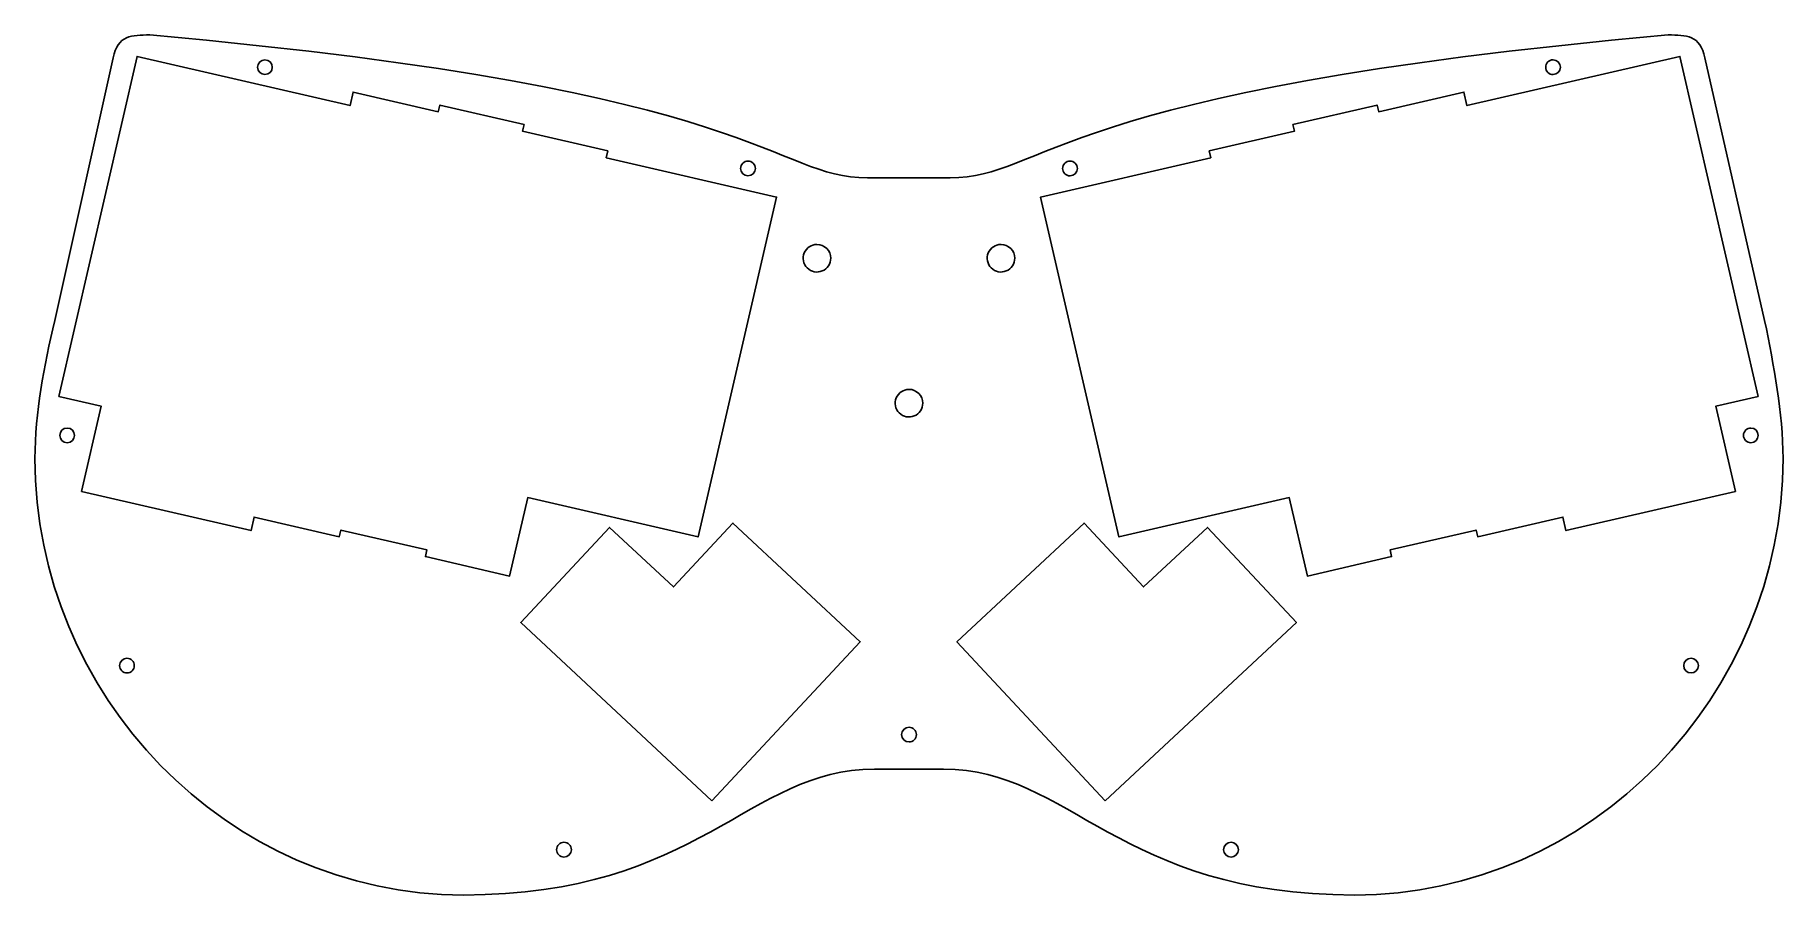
# Model space of a CAD drawing. Extents: x 10 to 390, y -193 to -6.
import ezdxf

# ---------------------------------------------------------------- set-up
doc = ezdxf.new("R2010")
doc.units = 0
doc.layers.add('cut.innerTop', color=7, linetype='CONTINUOUS')

msp = doc.modelspace()

# ---------------------------------------------------------------- linework, layer by layer
at = {"layer": 'cut.innerTop', "color": 1}
for points in [[(26.999985, -11.079994), (14.291785, -68.079963)], [(385.999794, -68.079963), (372.999789, -11.079994)], [(208.929726, -37.079977), (190.999894, -37.07998)], [(192.499896, -165.579909), (207.499887, -165.579909)]]:
    msp.add_lwpolyline(points, dxfattribs=at)
for points in [[(15.158599, -84.59594), (32.209876, -10.738733), (78.492425, -21.4239), (79.167278, -18.50079), (97.680301, -22.774857), (98.017727, -21.313304), (116.335871, -25.54238), (115.998445, -27.003933), (134.511467, -31.278001), (134.174041, -32.739554), (171.200081, -41.287688), (154.148805, -115.144895), (117.122764, -106.596761), (113.186123, -123.64823), (94.867977, -119.419153), (95.205404, -117.957597), (76.49751, -113.63854), (76.160083, -115.100097), (57.647063, -110.82603), (56.972211, -113.749137), (20.141044, -105.245994), (24.415111, -86.732974)], [(26.999985, -11.079994)], [(384.627507, -84.59594), (367.576231, -10.738733), (321.293682, -21.4239), (320.618829, -18.50079), (302.105806, -22.774857), (301.76838, -21.313304), (283.450236, -25.54238), (283.787662, -27.003933), (265.274639, -31.278001), (265.612065, -32.739554), (228.586025, -41.287688), (245.637302, -115.144895), (282.663342, -106.596761), (286.599983, -123.64823), (304.91813, -119.419153), (304.580703, -117.957597), (323.288597, -113.63854), (323.626024, -115.100097), (342.139044, -110.82603), (342.813896, -113.749137), (379.645063, -105.245994), (375.370996, -86.732974)], [(61.599965, -13.079993)], [(341.599818, -13.079993)], [(166.599907, -35.079981)], [(236.599859, -35.079981)], [(179.999901, -51.579971)], [(219.999878, -51.579971)], [(199.999888, -83.079952)], [(18.599989, -93.079948)], [(384.599811, -93.079948)], [(157.126549, -172.484309), (189.385065, -137.891305), (161.73992, -112.111798), (148.781954, -126.007507), (134.88625, -113.049542), (115.585704, -133.746838)], [(242.659558, -172.484309), (210.401042, -137.891305), (238.046187, -112.111798), (251.004153, -126.007507), (264.899857, -113.049542), (284.200402, -133.746838)], [(31.599983, -143.07992)], [(371.599767, -143.07992)], [(201.599889, -158.079912)], [(126.59993, -183.079889)], [(271.599844, -183.079889)]]:
    msp.add_lwpolyline(points, close=True, dxfattribs=at)
for points in [[(34.999981, -6.079997), (30.999983, -6.079997), (27.999985, -6.079997), (26.999985, -11.079994)], [(190.999894, -37.07998), (169.999904, -37.07998), (169.999904, -18.07999), (34.999981, -6.079997)], [(364.999799, -6.079997), (229.99987, -18.07999), (229.99987, -37.07998), (208.929726, -37.079977)], [(372.999789, -11.079994), (371.999797, -6.079997), (368.999794, -6.079997), (364.999799, -6.079997)], [(59.999967, -14.679992), (59.116312, -14.679992), (58.399968, -13.963648), (58.399969, -13.079993)], [(58.399969, -13.079993), (58.399969, -12.196338), (59.116312, -11.479994), (59.999967, -11.479994)], [(59.999967, -11.479994), (60.883622, -11.479994), (61.599965, -12.196338), (61.599965, -13.079993)], [(61.599965, -13.079993), (61.599966, -13.963648), (60.883622, -14.679992), (59.999967, -14.679992)], [(338.399801, -13.079993), (338.399801, -12.655643), (338.568375, -12.248673), (338.868438, -11.948615)], [(338.868438, -14.211371), (338.568375, -13.911312), (338.399801, -13.504343), (338.399801, -13.079993)], [(338.868438, -11.948615), (339.168501, -11.648556), (339.575472, -11.479988), (339.999822, -11.479994)], [(339.999822, -14.679992), (339.575472, -14.679998), (339.1685, -14.51143), (338.868438, -14.211371)], [(339.999822, -11.479994), (340.883476, -11.479995), (341.599818, -12.196339), (341.599818, -13.079993)], [(341.599818, -13.079993), (341.599818, -13.963647), (340.883476, -14.67999), (339.999822, -14.679992)], [(163.39991, -35.079981), (163.39991, -34.655634), (163.56848, -34.248668), (163.868538, -33.948609)], [(163.868538, -33.948609), (164.168596, -33.648551), (164.575562, -33.47998), (164.999909, -33.47998)], [(164.999909, -33.47998), (165.424255, -33.47998), (165.831221, -33.648551), (166.131279, -33.948609)], [(166.131279, -33.948609), (166.431337, -34.248668), (166.599908, -34.655634), (166.599907, -35.079981)], [(233.399859, -35.079981), (233.399859, -34.655634), (233.56843, -34.248667), (233.868488, -33.948609)], [(233.868488, -33.948609), (234.168547, -33.64855), (234.575513, -33.479979), (234.99986, -33.47998)], [(234.99986, -33.47998), (235.424207, -33.47998), (235.831173, -33.648551), (236.131231, -33.948609)], [(236.131231, -33.948609), (236.431289, -34.248668), (236.599859, -34.655634), (236.599859, -35.079981)], [(164.999909, -36.679979), (164.116254, -36.679979), (163.39991, -35.963635), (163.39991, -35.079981)], [(166.599907, -35.079981), (166.599907, -35.963635), (165.883563, -36.679979), (164.999909, -36.679979)], [(233.868489, -36.211351), (233.568431, -35.911293), (233.399859, -35.504327), (233.399859, -35.079981)], [(234.99986, -36.679979), (234.575514, -36.67998), (234.168548, -36.511409), (233.868489, -36.211351)], [(236.599859, -35.079981), (236.599858, -35.963635), (235.883515, -36.679979), (234.99986, -36.679979)], [(179.999901, -51.579971), (178.786515, -51.579971), (177.692607, -52.310897), (177.228264, -53.43192)], [(182.12122, -52.45865), (181.558611, -51.896041), (180.79555, -51.579971), (179.999901, -51.579971)], [(182.999899, -54.579969), (182.999899, -53.78432), (182.683829, -53.021259), (182.12122, -52.45865)], [(219.999878, -51.579971), (218.786492, -51.579971), (217.692584, -52.310897), (217.228241, -53.43192)], [(222.121197, -52.45865), (221.558588, -51.896041), (220.795527, -51.579971), (219.999878, -51.579971)], [(222.999877, -54.579969), (222.999877, -53.78432), (222.683806, -53.021259), (222.121197, -52.45865)], [(177.228264, -53.43192), (176.763921, -54.552942), (177.020588, -55.843295), (177.878582, -56.701289)], [(177.878582, -56.701289), (178.736575, -57.559282), (180.026928, -57.815949), (181.147951, -57.351606)], [(181.147951, -57.351606), (182.268973, -56.887264), (182.999899, -55.793355), (182.999899, -54.579969)], [(217.228241, -53.43192), (216.763898, -54.552942), (217.020565, -55.843295), (217.878559, -56.701289)], [(217.878559, -56.701289), (218.736552, -57.559282), (220.026905, -57.815949), (221.147928, -57.351606)], [(221.147928, -57.351606), (222.26895, -56.887264), (222.999877, -55.793355), (222.999877, -54.579969)], [(14.291785, -68.079963), (11.999993, -78.079957), (9.999994, -88.07995), (9.999994, -98.079946)], [(389.999789, -98.079946), (389.999789, -88.07995), (387.999778, -78.079957), (385.999794, -68.079963)], [(199.999888, -83.079952), (198.786502, -83.079952), (197.692594, -83.810878), (197.228251, -84.931901)], [(202.121208, -83.958631), (201.558599, -83.396022), (200.795537, -83.079952), (199.999888, -83.079952)], [(197.228251, -84.931901), (196.763908, -86.052923), (197.020575, -87.343276), (197.878569, -88.20127)], [(201.147938, -88.851587), (202.268961, -88.387245), (202.999887, -87.293336), (202.999887, -86.07995)], [(202.999887, -86.07995), (202.999887, -85.284301), (202.683816, -84.52124), (202.121208, -83.958631)], [(197.878569, -88.20127), (198.736563, -89.059263), (200.026915, -89.31593), (201.147938, -88.851587)], [(15.399991, -93.079948), (15.399991, -92.196293), (16.116335, -91.479949), (16.99999, -91.479949)], [(16.99999, -94.679946), (16.116335, -94.679946), (15.399991, -93.963603), (15.399991, -93.079948)], [(16.99999, -91.479949), (17.883645, -91.479949), (18.599989, -92.196293), (18.599989, -93.079948)], [(18.599989, -93.079948), (18.599989, -93.963603), (17.883645, -94.679946), (16.99999, -94.679946)], [(381.399793, -93.079948), (381.399793, -92.655598), (381.568367, -92.248629), (381.86843, -91.94857)], [(381.86843, -94.211325), (381.568367, -93.911267), (381.399793, -93.504298), (381.399793, -93.079948)], [(381.86843, -91.94857), (382.168493, -91.648511), (382.575465, -91.479943), (382.999815, -91.479949)], [(382.999815, -94.679946), (382.575465, -94.679952), (382.168493, -94.511384), (381.86843, -94.211325)], [(382.999815, -91.479949), (383.883468, -91.479951), (384.59981, -92.196294), (384.599811, -93.079948)], [(384.599811, -93.079948), (384.59981, -93.963601), (383.883468, -94.679944), (382.999815, -94.679946)], [(9.999994, -98.079946), (9.999987, -149.442408), (51.787261, -192.93003), (103.149723, -192.930025)], [(296.84994, -192.930025), (348.212392, -192.930033), (389.999789, -149.442411), (389.999789, -98.079946)], [(28.868612, -144.211291), (28.568554, -143.911233), (28.399983, -143.504266), (28.399984, -143.07992)], [(28.399984, -143.07992), (28.399984, -142.196265), (29.116328, -141.479922), (29.999982, -141.479921)], [(29.999982, -144.679921), (29.575636, -144.679921), (29.16867, -144.511349), (28.868612, -144.211291)], [(29.999982, -141.479921), (30.424329, -141.479921), (30.831295, -141.648491), (31.131353, -141.948549)], [(31.131354, -144.211292), (30.831296, -144.51135), (30.424329, -144.679921), (29.999982, -144.679921)], [(31.131353, -141.948549), (31.431412, -142.248607), (31.599983, -142.655573), (31.599983, -143.07992)], [(31.599983, -143.07992), (31.599984, -143.504267), (31.431413, -143.911233), (31.131354, -144.211292)], [(369.999771, -144.679921), (369.116117, -144.679919), (368.399774, -143.963574), (368.399775, -143.07992)], [(368.399775, -143.07992), (368.399776, -142.196266), (369.116118, -141.479923), (369.999771, -141.479921)], [(369.999771, -141.479921), (370.883425, -141.479923), (371.599767, -142.196266), (371.599767, -143.07992)], [(371.599767, -143.07992), (371.599768, -143.963574), (370.883426, -144.679919), (369.999771, -144.679921)], [(198.39989, -158.079912), (198.39989, -157.196258), (199.116234, -156.479914), (199.999888, -156.479914)], [(199.999888, -159.679911), (199.116234, -159.67991), (198.39989, -158.963567), (198.39989, -158.079912)], [(199.999888, -156.479914), (200.424235, -156.479913), (200.831201, -156.648484), (201.131259, -156.948542)], [(201.131259, -159.211283), (200.831201, -159.511341), (200.424235, -159.679911), (199.999888, -159.679911)], [(201.131259, -156.948542), (201.431318, -157.2486), (201.599889, -157.655566), (201.599889, -158.079912)], [(201.599889, -158.079912), (201.599889, -158.504259), (201.431318, -158.911225), (201.131259, -159.211283)], [(103.149723, -192.930025), (154.512188, -192.930033), (164.999909, -165.579909), (192.499896, -165.579909)], [(207.499887, -165.579909), (234.999871, -165.579909), (245.487478, -192.930028), (296.84994, -192.930025)], [(123.39993, -183.079889), (123.39993, -182.655542), (123.568501, -182.248576), (123.868559, -181.948517)], [(123.868559, -181.948517), (124.168618, -181.648459), (124.575585, -181.479888), (124.999931, -181.479888)], [(124.999931, -181.479888), (125.424278, -181.479888), (125.831244, -181.64846), (126.131302, -181.948518)], [(126.131302, -181.948518), (126.43136, -182.248576), (126.59993, -182.655543), (126.59993, -183.079889)], [(268.399852, -183.079889), (268.399851, -182.196235), (269.116193, -181.47989), (269.999848, -181.479888)], [(269.999848, -181.479888), (270.883502, -181.47989), (271.599845, -182.196235), (271.599844, -183.079889)], [(123.86856, -184.21126), (123.568502, -183.911202), (123.399931, -183.504236), (123.39993, -183.079889)], [(124.999931, -184.679888), (124.575585, -184.679888), (124.168619, -184.511318), (123.86856, -184.21126)], [(126.59993, -183.079889), (126.59993, -183.963544), (125.883586, -184.679887), (124.999931, -184.679888)], [(269.999848, -184.679888), (269.116194, -184.679886), (268.399852, -183.963543), (268.399852, -183.079889)], [(271.599844, -183.079889), (271.599843, -183.963543), (270.883501, -184.679886), (269.999848, -184.679888)]]:
    msp.add_open_spline(points, degree=3, dxfattribs=at)

doc.saveas('drawing.dxf')
